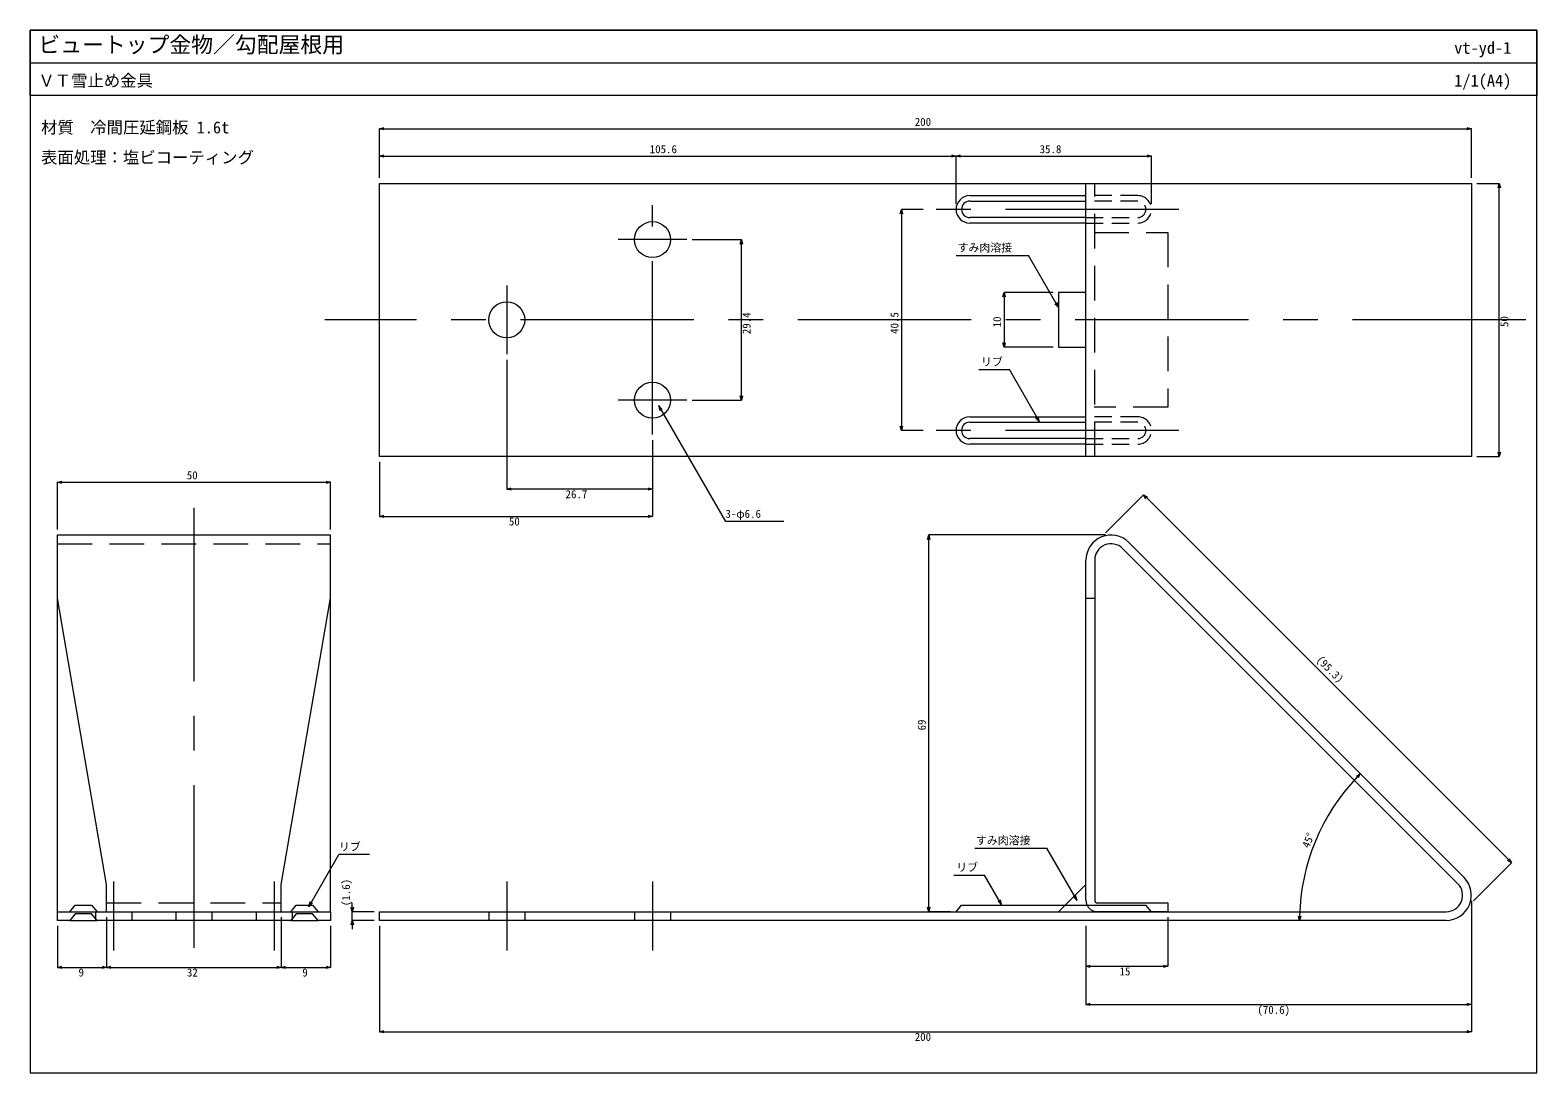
# Model space of a CAD drawing. Units: millimetres, scale not verified. Extents: x -138 to 138, y -96 to 95.
import ezdxf
from ezdxf.enums import TextEntityAlignment as Align

# ---------------------------------------------------------------- set-up
doc = ezdxf.new("R2010")
doc.units = ezdxf.units.MM
doc.header["$LTSCALE"] = 0.5
for name, pattern in [('USER1', [19.05, 12.7, -6.35]), ('USER2', [101.6, 63.5, -12.7, 12.7, -12.7]), ('USER3', [9.525, 6.35, -3.175])]:
    doc.linetypes.add(name, pattern=pattern)
for name, color, linetype, lineweight in [('0-0_0', 7, 'Continuous', 18), ('0-1_WAKU', 7, 'Continuous', 18), ('0-3_MOJI', 7, 'Continuous', 18), ('0-4_sunpo', 7, 'Continuous', 18), ('0-5_KANAMONO', 4, 'Continuous', 18), ('0-6_kijun', 1, 'USER2', 18), ('0-7_KANAMONO2', 4, 'USER3', 18)]:
    doc.layers.add(name, color=color, linetype=linetype, lineweight=lineweight)
doc.styles.add('ＭＳ ゴシック', font='')
doc.styles.get('ＭＳ ゴシック').set_extended_font_data('MS Gothic')

msp = doc.modelspace()

# ---------------------------------------------------------------- linework, layer by layer
at = {"layer": '0-0_0'}
for p, q in [((-138.0022, 89.4967), (137.9978, 89.4967)), ((-74.0022, 77.4201), (-73.2022, 77.4201)), ((125.9978, 77.4201), (125.1978, 77.4201)), ((-74.0022, 72.4201), (-73.2022, 72.4201)), ((31.5978, 72.4201), (30.7978, 72.4201)), ((31.5978, 72.4201), (32.3978, 72.4201)), ((67.3978, 72.4201), (66.5978, 72.4201)), ((131.1128, 67.4201), (131.1128, 66.6201)), ((21.5978, 62.6701), (21.5978, 61.8701)), ((-7.7022, 57.1201), (-7.7022, 56.3201)), ((40.3978, 47.4201), (40.3978, 46.6201)), ((40.3978, 37.4201), (40.3978, 38.2201)), ((-7.7022, 27.7201), (-7.7022, 28.5201)), ((21.5978, 22.1701), (21.5978, 22.9701)), ((131.1128, 17.4201), (131.1128, 18.2201)), ((-133.0022, 12.6922), (-132.2022, 12.6922)), ((-83.0022, 12.6922), (-83.8022, 12.6922)), ((-50.7022, 11.4201), (-49.9022, 11.4201)), ((-24.0022, 11.4201), (-24.8022, 11.4201)), ((65.9724, 10.3819), (66.5381, 9.8163)), ((-74.0022, 6.4201), (-73.2022, 6.4201)), ((-24.0022, 6.4201), (-24.8022, 6.4201)), ((26.5978, 3.0201), (26.5978, 2.2201)), ((105.6582, -40.735), (105.0986, -41.3066)), ((133.3597, -57.0053), (132.794, -56.4396)), ((-79.0022, -65.9799), (-79.0022, -65.1799)), ((26.5978, -65.9799), (26.5978, -65.1799)), ((-79.0022, -67.5799), (-79.0022, -68.3799)), ((94.5387, -67.5799), (94.5471, -66.78)), ((-133.0022, -76.1943), (-132.2022, -76.1943)), ((-124.0022, -76.1943), (-124.8022, -76.1943)), ((-124.0022, -76.1943), (-123.2022, -76.1943)), ((-92.0022, -76.1943), (-92.8022, -76.1943)), ((-92.0022, -76.1943), (-91.2022, -76.1943)), ((-83.0022, -76.1943), (-83.8022, -76.1943)), ((55.3978, -75.9799), (56.1978, -75.9799)), ((70.3978, -75.9799), (69.5978, -75.9799)), ((55.3978, -82.9799), (56.1978, -82.9799)), ((125.9978, -82.9799), (125.1978, -82.9799)), ((-74.0022, -87.9799), (-73.2022, -87.9799)), ((125.9978, -87.9799), (125.1978, -87.9799))]:
    msp.add_line(p, q, dxfattribs=at)
for points in [[(-73.2022, 77.2057), (-74.0022, 77.4201), (-73.2022, 77.6344)], [(125.1978, 77.6344), (125.9978, 77.4201), (125.1978, 77.2057)], [(-73.2022, 72.2057), (-74.0022, 72.4201), (-73.2022, 72.6344)], [(30.7978, 72.6344), (31.5978, 72.4201), (30.7978, 72.2057)], [(32.3978, 72.2057), (31.5978, 72.4201), (32.3978, 72.6344)], [(66.5978, 72.6344), (67.3978, 72.4201), (66.5978, 72.2057)], [(130.8985, 66.6201), (131.1128, 67.4201), (131.3272, 66.6201)], [(21.3835, 61.8701), (21.5978, 62.6701), (21.8122, 61.8701)], [(-7.9165, 56.3201), (-7.7022, 57.1201), (-7.4878, 56.3201)], [(40.1835, 46.6201), (40.3978, 47.4201), (40.6122, 46.6201)], [(40.6122, 38.2201), (40.3978, 37.4201), (40.1835, 38.2201)], [(-7.4878, 28.5201), (-7.7022, 27.7201), (-7.9165, 28.5201)], [(21.8122, 22.9701), (21.5978, 22.1701), (21.3835, 22.9701)], [(131.3272, 18.2201), (131.1128, 17.4201), (130.8985, 18.2201)], [(-132.2022, 12.4778), (-133.0022, 12.6922), (-132.2022, 12.9065)], [(-83.8022, 12.9065), (-83.0022, 12.6922), (-83.8022, 12.4778)], [(-49.9022, 11.2057), (-50.7022, 11.4201), (-49.9022, 11.6344)], [(-24.8022, 11.6344), (-24.0022, 11.4201), (-24.8022, 11.2057)], [(66.3865, 9.6647), (65.9724, 10.3819), (66.6897, 9.9678)], [(-73.2022, 6.2057), (-74.0022, 6.4201), (-73.2022, 6.6344)], [(-24.8022, 6.6344), (-24.0022, 6.4201), (-24.8022, 6.2057)], [(26.3835, 2.2201), (26.5978, 3.0201), (26.8122, 2.2201)], [(104.9454, -41.1566), (105.6582, -40.735), (105.2517, -41.4565)], [(132.9456, -56.2881), (133.3597, -57.0053), (132.6424, -56.5912)], [(-78.7878, -65.1799), (-79.0022, -65.9799), (-79.2165, -65.1799)], [(26.8122, -65.1799), (26.5978, -65.9799), (26.3835, -65.1799)], [(-79.2165, -68.3799), (-79.0022, -67.5799), (-78.7878, -68.3799)], [(94.7615, -66.7822), (94.5387, -67.5799), (94.3328, -66.7777)], [(-132.2022, -76.4086), (-133.0022, -76.1943), (-132.2022, -75.9799)], [(-124.8022, -75.9799), (-124.0022, -76.1943), (-124.8022, -76.4086)], [(-123.2022, -76.4086), (-124.0022, -76.1943), (-123.2022, -75.9799)], [(-92.8022, -75.9799), (-92.0022, -76.1943), (-92.8022, -76.4086)], [(-91.2022, -76.4086), (-92.0022, -76.1943), (-91.2022, -75.9799)], [(-83.8022, -75.9799), (-83.0022, -76.1943), (-83.8022, -76.4086)], [(56.1978, -76.1943), (55.3978, -75.9799), (56.1978, -75.7656)], [(69.5978, -75.7656), (70.3978, -75.9799), (69.5978, -76.1943)], [(56.1978, -83.1943), (55.3978, -82.9799), (56.1978, -82.7656)], [(125.1978, -82.7656), (125.9978, -82.9799), (125.1978, -83.1943)], [(-73.2022, -88.1943), (-74.0022, -87.9799), (-73.2022, -87.7656)], [(125.1978, -87.7656), (125.9978, -87.9799), (125.1978, -88.1943)]]:
    msp.add_lwpolyline(points, dxfattribs=at)
at = {"layer": '0-1_WAKU'}
for points in [[(137.9978, 83.4967), (-138.0022, 83.4967), (-138.0022, 95.4967), (137.9978, 95.4967)], [(-138.0022, -95.5033), (137.9978, -95.5033), (137.9978, 95.4967), (-138.0022, 95.4967)]]:
    msp.add_lwpolyline(points, close=True, dxfattribs=at)
at = {"layer": '0-3_MOJI'}
for p, q in [((31.657, 54.2329), (44.874, 54.2329)), ((50.3978, 44.6654), (44.874, 54.2329)), ((50.3978, 44.6654), (49.6907, 45.3725)), ((50.3978, 44.6654), (50.139, 45.6314)), ((35.7629, 33.3144), (41.3697, 33.3144)), ((46.8935, 23.7469), (41.3697, 33.3144)), ((-22.9113, 26.74), (-10.6362, 5.4789)), ((-22.9113, 26.74), (-22.6525, 25.7741)), ((-22.9113, 26.74), (-22.2042, 26.0329)), ((46.8935, 23.7469), (46.1864, 24.454)), ((46.8935, 23.7469), (46.6347, 24.7129)), ((0.0511, 5.4789), (-10.6362, 5.4789)), ((35.0275, -54.3477), (48.2446, -54.3477)), ((53.7684, -63.9152), (48.2446, -54.3477)), ((-86.9792, -65.0671), (-81.4554, -55.4996)), ((-75.8486, -55.4996), (-81.4554, -55.4996)), ((31.2255, -59.2666), (36.8323, -59.2666)), ((40.0154, -64.7799), (36.8323, -59.2666)), ((53.7684, -63.9152), (53.0612, -63.2081)), ((53.7684, -63.9152), (53.5095, -62.9493)), ((-86.9792, -65.0671), (-86.7204, -64.1012)), ((-86.9792, -65.0671), (-86.2721, -64.36)), ((40.0154, -64.7799), (39.3083, -64.0728)), ((40.0154, -64.7799), (39.7566, -63.814))]:
    msp.add_line(p, q, dxfattribs=at)
at = {"layer": '0-4_sunpo'}
for p, q in [((-74.0022, 68.4201), (-74.0022, 77.4201)), ((-73.2022, 77.4201), (125.1978, 77.4201)), ((125.9978, 68.4201), (125.9978, 77.4201)), ((-74.0022, 68.4201), (-74.0022, 72.4201)), ((-73.2022, 72.4201), (30.7978, 72.4201)), ((31.5978, 63.6701), (31.5978, 72.4201)), ((31.5978, 63.6701), (31.5978, 72.4201)), ((32.3978, 72.4201), (66.5978, 72.4201)), ((67.3978, 63.6701), (67.3978, 72.4201)), ((126.9978, 67.4201), (131.1128, 67.4201)), ((131.1128, 18.2201), (131.1128, 66.6201)), ((25.5978, 62.6701), (21.5978, 62.6701)), ((21.5978, 61.8701), (21.5978, 22.9701)), ((-16.7022, 57.1201), (-7.7022, 57.1201)), ((-7.7022, 28.5201), (-7.7022, 56.3201)), ((49.3978, 47.4201), (40.3978, 47.4201)), ((40.3978, 46.6201), (40.3978, 38.2201)), ((49.3978, 37.4201), (40.3978, 37.4201)), ((-50.7022, 35.1201), (-50.7022, 11.4201)), ((-16.7022, 27.7201), (-7.7022, 27.7201)), ((25.5978, 22.1701), (21.5978, 22.1701)), ((-24.0022, 20.4201), (-24.0022, 6.4201)), ((-24.0022, 19.4201), (-24.0022, 11.4201)), ((126.9978, 17.4201), (131.1128, 17.4201)), ((-74.0022, 16.4201), (-74.0022, 6.4201)), ((-133.0022, 4.0201), (-133.0022, 12.6922)), ((-132.2022, 12.6922), (-83.8022, 12.6922)), ((-83.0022, 4.0201), (-83.0022, 12.6922)), ((-24.8022, 11.4201), (-49.9022, 11.4201)), ((58.9834, 3.3929), (65.9724, 10.3819)), ((66.5381, 9.8163), (132.794, -56.4396)), ((-73.2022, 6.4201), (-24.8022, 6.4201)), ((58.9978, 3.0201), (26.5978, 3.0201)), ((26.5978, -65.1799), (26.5978, 2.2201)), ((126.3706, -63.9944), (133.3597, -57.0053)), ((-79.0022, -65.1799), (-79.0022, -64.3799)), ((-75.0022, -65.9799), (-79.0022, -65.9799)), ((-79.0022, -67.5799), (-79.0022, -65.9799)), ((30.5978, -65.9799), (26.5978, -65.9799)), ((125.9978, -63.9799), (125.9978, -82.9799)), ((125.9978, -63.9799), (125.9978, -87.9799)), ((-133.0022, -68.5799), (-133.0022, -76.1943)), ((-124.0022, -66.9799), (-124.0022, -76.1943)), ((-124.0022, -66.9799), (-124.0022, -76.1943)), ((-92.0022, -66.9799), (-92.0022, -76.1943)), ((-92.0022, -66.9799), (-92.0022, -76.1943)), ((-83.0022, -68.5799), (-83.0022, -76.1943)), ((-75.0022, -67.5799), (-79.0022, -67.5799)), ((-79.0022, -68.3799), (-79.0022, -69.1799)), ((-74.0022, -68.5799), (-74.0022, -87.9799)), ((55.3978, -68.5799), (55.3978, -82.9799)), ((55.3978, -68.5799), (55.3978, -75.9799)), ((70.3978, -66.9799), (70.3978, -75.9799)), ((-132.2022, -76.1943), (-124.8022, -76.1943)), ((-123.2022, -76.1943), (-92.8022, -76.1943)), ((-91.2022, -76.1943), (-83.8022, -76.1943)), ((56.1978, -75.9799), (69.5978, -75.9799)), ((56.1978, -82.9799), (125.1978, -82.9799)), ((-73.2022, -87.9799), (125.1978, -87.9799))]:
    msp.add_line(p, q, dxfattribs=at)
msp.add_arc((132.5032, -67.5799), 37.9645, 136.20738, 178.79262, dxfattribs=at)
at = {"layer": '0-5_KANAMONO'}
for p, q in [((55.3978, 17.4201), (55.3978, 67.4201)), ((34.1047, 65.177), (55.3978, 65.177)), ((34.1047, 64.1701), (55.3978, 64.1701)), ((55.3978, 61.1701), (34.1047, 61.1701)), ((55.3978, 60.1632), (34.1047, 60.1632)), ((34.1047, 24.677), (55.3978, 24.677)), ((34.1047, 23.6701), (55.3978, 23.6701)), ((55.3978, 20.6701), (34.1047, 20.6701)), ((55.3978, 19.6632), (34.1047, 19.6632)), ((-133.0022, 3.0201), (-83.0022, 3.0201)), ((-133.0022, -65.9799), (-133.0022, 3.0201)), ((-83.0022, -65.9799), (-83.0022, 3.0201)), ((123.5191, -60.8586), (62.1191, 0.5414)), ((63.2505, 1.6728), (124.6505, -59.7272)), ((55.3978, -63.8799), (55.3978, -1.5799)), ((56.9978, -1.5799), (56.9978, -63.8799)), ((55.3978, -8.5799), (56.9978, -8.5799)), ((51.5978, -64.7799), (55.3978, -60.9799)), ((-130.7591, -65.9799), (-125.7453, -65.9799)), ((-90.2591, -65.9799), (-85.2453, -65.9799)), ((67.3978, -65.9799), (66.3909, -64.7799)), ((-130.7522, -67.5799), (-125.7522, -67.5799)), ((-90.2522, -67.5799), (-125.7522, -67.5799)), ((-90.2522, -67.5799), (-85.2522, -67.5799))]:
    msp.add_line(p, q, dxfattribs=at)
at = {"layer": '0-5_KANAMONO', "linetype": 'USER1'}
msp.add_line((56.9978, 17.4201), (56.9978, 67.4201), dxfattribs=at)
at = {"layer": '0-5_KANAMONO', "linetype": 'USER3'}
for p, q in [((64.8909, 65.177), (55.3978, 65.177)), ((64.8909, 64.1701), (55.3978, 64.1701)), ((55.3978, 61.1701), (64.8909, 61.1701)), ((55.3978, 60.1632), (64.8909, 60.1632)), ((64.8909, 24.677), (55.3978, 24.677)), ((64.8909, 23.6701), (55.3978, 23.6701)), ((55.3978, 20.6701), (64.8909, 20.6701)), ((55.3978, 19.6632), (64.8909, 19.6632))]:
    msp.add_line(p, q, dxfattribs=at)
at = {"layer": '0-5_KANAMONO'}
for points in [[(-74.0022, 67.4201), (125.9978, 67.4201), (125.9978, 17.4201), (-74.0022, 17.4201), (-74.0022, 64.9201)], [(55.3978, 47.4201), (50.3978, 47.4201), (50.3978, 37.4201), (55.3978, 37.4201)], [(-124.0022, -65.9799), (-124.0022, -60.9799), (-133.0022, -8.5799)], [(-92.0022, -65.9799), (-92.0022, -60.9799), (-83.0022, -8.5799)], [(-130.7522, -67.5799), (-133.0022, -67.5799), (-133.0022, -65.9799), (-130.7591, -65.9799)], [(-130.7591, -65.9799), (-129.7522, -64.7799), (-126.7522, -64.7799), (-125.7453, -65.9799), (-90.2591, -65.9799), (-89.2522, -64.7799), (-86.2522, -64.7799), (-85.2453, -65.9799), (-83.0022, -65.9799), (-83.0022, -67.5799), (-85.2522, -67.5799)], [(121.3978, -67.5799), (-74.0022, -67.5799), (-74.0022, -65.9799), (121.3978, -65.9799)], [(31.5978, -65.9799), (32.6047, -64.7799), (66.3909, -64.7799)], [(57.4978, -64.3799), (70.3978, -64.3799), (70.3978, -65.9799), (57.4978, -65.9799)]]:
    msp.add_lwpolyline(points, dxfattribs=at)
at = {"layer": '0-5_KANAMONO', "linetype": 'USER1'}
msp.add_lwpolyline([(56.8978, 58.4201), (70.3978, 58.4201), (70.3978, 26.4201), (56.8978, 26.4201)], dxfattribs=at)
at = {"layer": '0-5_KANAMONO'}
for centre in [(-24.0022, 57.1201), (-50.7022, 42.4201), (-24.0022, 27.7201)]:
    msp.add_circle(centre, 3.3, dxfattribs=at)
for centre, radius, start, end in [((34.1047, 62.6701), 2.5069, 90, 270), ((34.1047, 62.6701), 1.5, 90, 270), ((34.1047, 22.1701), 2.5069, 90, 270), ((34.1047, 22.1701), 1.5, 90, 270), ((59.9978, -1.5799), 4.6, 45, 180), ((59.9978, -1.5799), 3, 45, 180), ((121.3978, -62.9799), 4.6, 270, 45), ((121.3978, -62.9799), 3, 270, 45), ((57.4978, -63.8799), 2.1, 180, 205.37693), ((57.4978, -63.8799), 0.5, 180, 270)]:
    msp.add_arc(centre, radius, start, end, dxfattribs=at)
at = {"layer": '0-5_KANAMONO', "linetype": 'USER3'}
for centre, radius in [((64.8909, 62.6701), 2.5069), ((64.8909, 62.6701), 1.5), ((64.8909, 22.1701), 2.5069), ((64.8909, 22.1701), 1.5)]:
    msp.add_arc(centre, radius, 270, 90, dxfattribs=at)
at = {"layer": '0-6_kijun'}
for p, q in [((-24.0022, 21.4201), (-24.0022, 63.4201)), ((72.3978, 62.6701), (26.5978, 62.6701)), ((-17.7022, 57.1201), (-30.3022, 57.1201)), ((-50.7022, 48.7201), (-50.7022, 36.1201)), ((135.9978, 42.4201), (-84.0022, 42.4201)), ((-17.7022, 27.7201), (-30.3022, 27.7201)), ((72.3978, 22.1701), (26.5978, 22.1701)), ((-108.0022, 8.0201), (-108.0022, -72.5799)), ((-122.7022, -60.4799), (-122.7022, -73.0799)), ((-93.3022, -60.4799), (-93.3022, -73.0799)), ((-50.7022, -60.4799), (-50.7022, -73.0799)), ((-24.0022, -60.4799), (-24.0022, -73.0799))]:
    msp.add_line(p, q, dxfattribs=at)
at = {"layer": '0-7_KANAMONO2'}
for p, q in [((-74.0022, 64.9201), (-74.0022, 67.4201)), ((-126.0022, -65.9799), (-126.0022, -67.5799)), ((-119.4022, -65.9799), (-119.4022, -67.5799)), ((-111.3022, -65.9799), (-111.3022, -67.5799)), ((-104.7022, -65.9799), (-104.7022, -67.5799)), ((-96.6022, -65.9799), (-96.6022, -67.5799)), ((-90.0022, -65.9799), (-90.0022, -67.5799)), ((-54.0022, -65.9799), (-54.0022, -67.5799)), ((-47.4022, -65.9799), (-47.4022, -67.5799)), ((-27.3022, -65.9799), (-27.3022, -67.5799)), ((-20.7022, -65.9799), (-20.7022, -67.5799)), ((51.5978, -64.7799), (50.3978, -65.9799))]:
    msp.add_line(p, q, dxfattribs=at)
at = {"layer": '0-7_KANAMONO2', "linetype": 'USER1'}
for p, q in [((-133.0022, 1.4201), (-83.0022, 1.4201)), ((-124.0022, -64.3799), (-92.0022, -64.3799))]:
    msp.add_line(p, q, dxfattribs=at)
at = {"layer": '0-7_KANAMONO2'}
for points in [[(-125.7522, -67.5799), (-126.7591, -66.3799), (-129.7453, -66.3799), (-130.7522, -67.5799)], [(-85.2522, -67.5799), (-86.2591, -66.3799), (-89.2453, -66.3799), (-90.2522, -67.5799)]]:
    msp.add_lwpolyline(points, dxfattribs=at)
msp.add_arc((57.4978, -63.8799), 2.1, 205.37693, 270, dxfattribs=at)

# ---------------------------------------------------------------- texts
at = {"layer": '0-1_WAKU', "style": 'ＭＳ ゴシック'}
for s, height, p in [('ビュートップ金物／勾配屋根用', 2.933, (-136.5022, 90.4967)), ('vt-yd-1', 2.199, (122.8532, 90.4967)), ('ＶＴ雪止め金具', 2.199, (-136.5022, 84.4967)), ('1/1(A4)', 2.199, (122.8532, 84.4967)), ('材質\u3000冷間圧延鋼板 1.6t', 2.199, (-136.0022, 75.9201)), ('表面処理：塩ビコーティング', 2.199, (-136.0022, 70.4201))]:
    msp.add_text(s, height=height, dxfattribs=at).set_placement(p, align=Align.BOTTOM_LEFT)
at = {"layer": '0-3_MOJI', "style": 'ＭＳ ゴシック'}
for s, p in [('すみ肉溶接', (31.8791, 54.4829)), ('リブ', (36.1718, 33.5644)), ('3-φ6.6', (-10.6362, 5.7289)), ('すみ肉溶接', (35.2496, -54.0977)), ('リブ', (-81.4554, -55.2496)), ('リブ', (31.6344, -59.0166))]:
    msp.add_text(s, height=1.466, dxfattribs=at).set_placement(p, align=Align.BOTTOM_LEFT)
at = {"layer": '0-4_sunpo', "style": 'ＭＳ ゴシック'}
for s, p in [('200', (24.0384, 77.5201)), ('105.6', (-24.5067, 72.5201)), ('35.8', (46.909, 72.5201)), ('50', (-109.3067, 12.7922)), ('26.7', (-39.9258, 9.3201)), ('50', (-50.3067, 4.3201)), ('9', (-129.1418, -78.2943)), ('32', (-109.2864, -78.2943)), ('9', (-88.1418, -78.2943)), ('15', (61.5476, -78.0799)), ('(70.6)', (86.8044, -85.1307)), ('200', (24.0384, -90.0799))]:
    msp.add_text(s, height=1.466, dxfattribs=at).set_placement(p, align=Align.BOTTOM_LEFT)
for s, rotation, p in [('29.4', 90, (-5.6022, 39.8059)), ('40.5', 90, (21.4978, 39.8566)), ('10', 90, (40.2978, 41.0444)), ('50', 90, (133.2128, 41.1155)), ('(95.3)', 315, (97.1847, -20.2869)), ('69', 90, (26.4978, -32.7743)), ('45°', 67.5, (96.6738, -54.6125)), ('(1.6)', 90, (-78.9705, -64.961))]:
    msp.add_text(s, height=1.466, rotation=rotation, dxfattribs=at).set_placement(p, align=Align.BOTTOM_LEFT)

doc.saveas('drawing.dxf')
